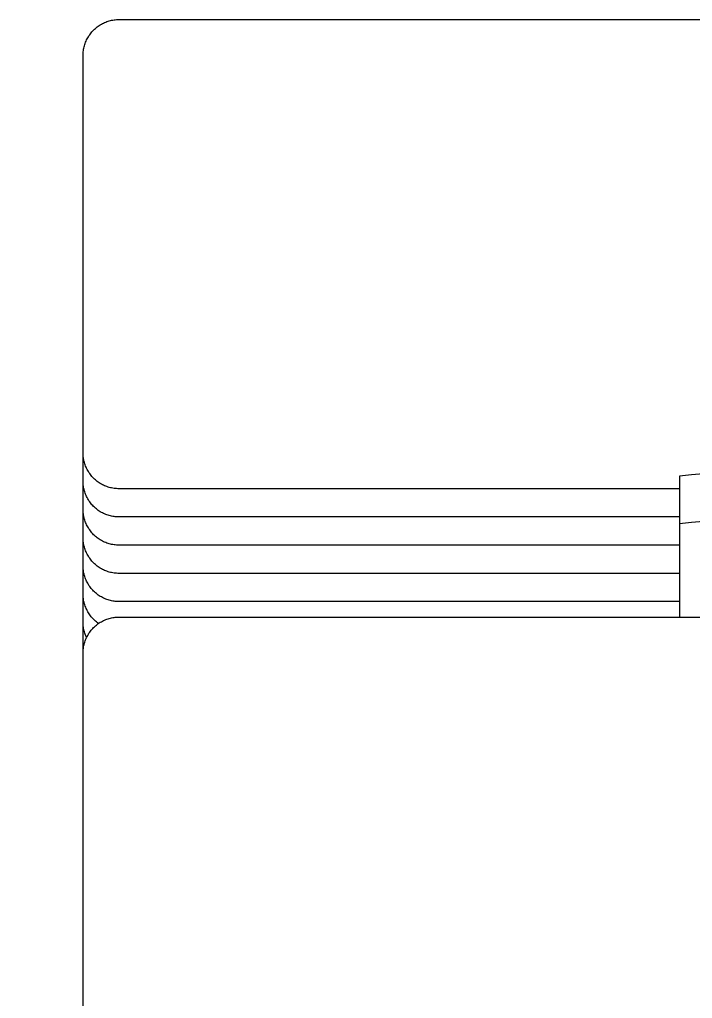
# Model space of a CAD drawing. Header units: inches. Extents: x -12 to 193, y -19 to 105.
# Drawn here: x -2.894 to -0.673, y 101.882 to 105.112 of the extents above; entities that cross this region are included whole.
import ezdxf

# ---------------------------------------------------------------- set-up
doc = ezdxf.new("R2010")
doc.units = ezdxf.units.IN
doc.layers.add('ZANO_R', color=7, linetype='Continuous', lineweight=0)
doc.layers.add('ZANO_W', color=1, linetype='Continuous', lineweight=0)
doc.styles.get("Standard").update_dxf_attribs({"font": 'arial.ttf'})
doc.dimstyles.new('amerykanie', dxfattribs={"dimtxt": 50, "dimasz": 50, "dimexe": 0.5, "dimexo": 0.5, "dimgap": 1, "dimtad": 1, "dimdec": 0, "dimzin": 0, "dimlunit": 5, "dimtxsty": 'Standard', "dimcen": 0.09, "dimclrd": 1, "dimclre": 1, "dimclrt": 1, "dimazin": 0, "dimtfac": 1, "dimtdec": 0, "dimtmove": 0, "dimatfit": 3, "dimfxl": 1, "dimtzin": 0, "dimarcsym": 1})

# ---------------------------------------------------------------- blocks, each defined once
blk = doc.blocks.new('*D360')
at = {"layer": 'ZANO_W', "color": 1, "lineweight": -2}
for p, q in [((-3.0661, 105.1117), (-6.836, 105.1117)), ((-6.336, 104.1117), (-6.336, 88.0078)), ((-2.2429, 87.0078), (-6.836, 87.0078))]:
    blk.add_line(p, q, dxfattribs=at)
at = {"layer": 'ZANO_W', "color": 1}
for points in [[(-6.1693, 104.1117), (-6.5027, 104.1117), (-6.336, 105.1117)], [(-6.5027, 88.0078), (-6.1693, 88.0078), (-6.336, 87.0078)]]:
    blk.add_solid(points, dxfattribs=at)
at = {"layer": 'ZANO_W', "color": 1, "insert": (-7.6762, 96.0597), "char_height": 1.625, "attachment_point": 5, "rotation": 90}
blk.add_mtext('18 1/8', dxfattribs=at)

msp = doc.modelspace()

# ---------------------------------------------------------------- linework, layer by layer
at = {"layer": 'ZANO_R'}
for p, q in [((-2.60181, 105.10615), (-2.59795, 105.1073)), ((-2.59795, 105.1073), (-2.59405, 105.10833)), ((-2.59405, 105.10833), (-2.59011, 105.10921)), ((-2.59011, 105.10921), (-2.58615, 105.10997)), ((-2.58615, 105.10997), (-2.58217, 105.11058)), ((-2.58217, 105.11058), (-2.57816, 105.11107)), ((-2.57816, 105.11107), (-2.57414, 105.11141)), ((-2.57414, 105.11141), (-2.57012, 105.11162)), ((-2.57012, 105.11162), (-2.56608, 105.11168)), ((-2.56608, 105.11168), (68.0638, 105.11168)), ((-2.6524, 105.07419), (-2.6496, 105.07709)), ((-2.6496, 105.07709), (-2.6467, 105.07989)), ((-2.6467, 105.07989), (-2.64371, 105.0826)), ((-2.64371, 105.0826), (-2.64062, 105.08519)), ((-2.64062, 105.08519), (-2.63745, 105.08769)), ((-2.63745, 105.08769), (-2.63419, 105.09007)), ((-2.63419, 105.09007), (-2.63086, 105.09234)), ((-2.63086, 105.09234), (-2.62745, 105.09449)), ((-2.62745, 105.09449), (-2.62397, 105.09653)), ((-2.62397, 105.09653), (-2.62042, 105.09844)), ((-2.62042, 105.09844), (-2.61681, 105.10024)), ((-2.61681, 105.10024), (-2.61314, 105.10191)), ((-2.61314, 105.10191), (-2.60941, 105.10345)), ((-2.60941, 105.10345), (-2.60564, 105.10487)), ((-2.60564, 105.10487), (-2.60181, 105.10615)), ((-2.67441, 105.04063), (-2.67275, 105.0443)), ((-2.67275, 105.0443), (-2.67095, 105.04791)), ((-2.67095, 105.04791), (-2.66903, 105.05146)), ((-2.66903, 105.05146), (-2.667, 105.05494)), ((-2.667, 105.05494), (-2.66484, 105.05835)), ((-2.66484, 105.05835), (-2.66258, 105.06169)), ((-2.66258, 105.06169), (-2.66019, 105.06494)), ((-2.66019, 105.06494), (-2.6577, 105.06811)), ((-2.6577, 105.06811), (-2.6551, 105.0712)), ((-2.6551, 105.0712), (-2.6524, 105.07419)), ((-2.68309, 105.00966), (-2.68248, 105.01364)), ((-2.68248, 105.01364), (-2.68172, 105.0176)), ((-2.68172, 105.0176), (-2.68083, 105.02154)), ((-2.68083, 105.02154), (-2.67981, 105.02544)), ((-2.67981, 105.02544), (-2.67866, 105.0293)), ((-2.67866, 105.0293), (-2.67737, 105.03313)), ((-2.67737, 105.03313), (-2.67596, 105.0369)), ((-2.67596, 105.0369), (-2.67441, 105.04063)), ((-2.68419, 104.99357), (-2.68412, 104.99761)), ((-2.68419, 103.73486), (-2.68419, 104.99357)), ((-2.68412, 104.99761), (-2.68392, 105.00163)), ((-2.68392, 105.00163), (-2.68357, 105.00565)), ((-2.68357, 105.00565), (-2.68309, 105.00966)), ((-2.68419, 103.68166), (-2.68419, 103.73486)), ((-2.68419, 103.64176), (-2.68419, 103.68166)), ((-2.68412, 103.67762), (-2.68419, 103.68166)), ((-2.68392, 103.6736), (-2.68412, 103.67762)), ((-2.68357, 103.66958), (-2.68392, 103.6736)), ((-2.68309, 103.66557), (-2.68357, 103.66958)), ((-2.68248, 103.66159), (-2.68309, 103.66557)), ((-2.68172, 103.65763), (-2.68248, 103.66159)), ((-2.68083, 103.65369), (-2.68172, 103.65763)), ((-2.68419, 103.58856), (-2.68419, 103.64176)), ((-2.67981, 103.64979), (-2.68083, 103.65369)), ((-2.67866, 103.64593), (-2.67981, 103.64979)), ((-2.67737, 103.6421), (-2.67866, 103.64593)), ((-2.67596, 103.63833), (-2.67737, 103.6421)), ((-2.67441, 103.6346), (-2.67596, 103.63833)), ((-2.67275, 103.63093), (-2.67441, 103.6346)), ((-2.67095, 103.62732), (-2.67275, 103.63093)), ((-2.66903, 103.62377), (-2.67095, 103.62732)), ((-2.667, 103.62029), (-2.66903, 103.62377)), ((-2.66484, 103.61688), (-2.667, 103.62029)), ((-2.66258, 103.61354), (-2.66484, 103.61688)), ((-2.66019, 103.61029), (-2.66258, 103.61354)), ((-2.6577, 103.60712), (-2.66019, 103.61029)), ((-2.6551, 103.60403), (-2.6577, 103.60712)), ((-2.6524, 103.60104), (-2.6551, 103.60403)), ((-2.6496, 103.59814), (-2.6524, 103.60104)), ((-2.6467, 103.59534), (-2.6496, 103.59814)), ((-2.64371, 103.59264), (-2.6467, 103.59534)), ((-2.64062, 103.59004), (-2.64371, 103.59264)), ((-2.63745, 103.58755), (-2.64062, 103.59004)), ((-0.67648, 103.60952), (-0.71569, 103.60521)), ((-0.71569, 103.60521), (-0.71569, 103.44806)), ((-0.63714, 103.61251), (-0.67648, 103.60952)), ((-2.68419, 103.54866), (-2.68419, 103.58856)), ((-2.68412, 103.58452), (-2.68419, 103.58856)), ((-2.68392, 103.5805), (-2.68412, 103.58452)), ((-2.68357, 103.57648), (-2.68392, 103.5805)), ((-2.68309, 103.57247), (-2.68357, 103.57648)), ((-2.68248, 103.56849), (-2.68309, 103.57247)), ((-2.68172, 103.56453), (-2.68248, 103.56849)), ((-2.68083, 103.56059), (-2.68172, 103.56453)), ((-2.67981, 103.55669), (-2.68083, 103.56059)), ((-2.63419, 103.58516), (-2.63745, 103.58755)), ((-2.63086, 103.58289), (-2.63419, 103.58516)), ((-2.62745, 103.58074), (-2.63086, 103.58289)), ((-2.62397, 103.5787), (-2.62745, 103.58074)), ((-2.62042, 103.57679), (-2.62397, 103.5787)), ((-2.61681, 103.57499), (-2.62042, 103.57679)), ((-2.61314, 103.57332), (-2.61681, 103.57499)), ((-2.60941, 103.57178), (-2.61314, 103.57332)), ((-2.60564, 103.57037), (-2.60941, 103.57178)), ((-2.60181, 103.56908), (-2.60564, 103.57037)), ((-2.59795, 103.56793), (-2.60181, 103.56908)), ((-2.59405, 103.5669), (-2.59795, 103.56793)), ((-2.59011, 103.56602), (-2.59405, 103.5669)), ((-2.58615, 103.56526), (-2.59011, 103.56602)), ((-2.58217, 103.56465), (-2.58615, 103.56526)), ((-2.57816, 103.56417), (-2.58217, 103.56465)), ((-2.57414, 103.56382), (-2.57816, 103.56417)), ((-2.57012, 103.56362), (-2.57414, 103.56382)), ((-2.56608, 103.56355), (-2.57012, 103.56362)), ((-0.71569, 103.56355), (-2.56608, 103.56355)), ((-2.68419, 103.49546), (-2.68419, 103.54866)), ((-2.67866, 103.55283), (-2.67981, 103.55669)), ((-2.67737, 103.549), (-2.67866, 103.55283)), ((-2.67596, 103.54523), (-2.67737, 103.549)), ((-2.67441, 103.5415), (-2.67596, 103.54523)), ((-2.67275, 103.53783), (-2.67441, 103.5415)), ((-2.67095, 103.53422), (-2.67275, 103.53783)), ((-2.66903, 103.53067), (-2.67095, 103.53422)), ((-2.667, 103.52719), (-2.66903, 103.53067)), ((-2.66484, 103.52378), (-2.667, 103.52719)), ((-2.68419, 103.45556), (-2.68419, 103.49546)), ((-2.68412, 103.49142), (-2.68419, 103.49546)), ((-2.66258, 103.52044), (-2.66484, 103.52378)), ((-2.66019, 103.51719), (-2.66258, 103.52044)), ((-2.6577, 103.51402), (-2.66019, 103.51719)), ((-2.6551, 103.51093), (-2.6577, 103.51402)), ((-2.6524, 103.50794), (-2.6551, 103.51093)), ((-2.6496, 103.50504), (-2.6524, 103.50794)), ((-2.6467, 103.50224), (-2.6496, 103.50504)), ((-2.64371, 103.49954), (-2.6467, 103.50224)), ((-2.64062, 103.49694), (-2.64371, 103.49954)), ((-2.63745, 103.49445), (-2.64062, 103.49694)), ((-2.63419, 103.49206), (-2.63745, 103.49445)), ((-2.68392, 103.4874), (-2.68412, 103.49142)), ((-2.68357, 103.48338), (-2.68392, 103.4874)), ((-2.68309, 103.47937), (-2.68357, 103.48338)), ((-2.68248, 103.47539), (-2.68309, 103.47937)), ((-2.68172, 103.47143), (-2.68248, 103.47539)), ((-2.68083, 103.46749), (-2.68172, 103.47143)), ((-2.67981, 103.46359), (-2.68083, 103.46749)), ((-2.67866, 103.45973), (-2.67981, 103.46359)), ((-2.63086, 103.4898), (-2.63419, 103.49206)), ((-2.62745, 103.48764), (-2.63086, 103.4898)), ((-2.62397, 103.4856), (-2.62745, 103.48764)), ((-2.62042, 103.48369), (-2.62397, 103.4856)), ((-2.61681, 103.48189), (-2.62042, 103.48369)), ((-2.61314, 103.48022), (-2.61681, 103.48189)), ((-2.60941, 103.47868), (-2.61314, 103.48022)), ((-2.60564, 103.47727), (-2.60941, 103.47868)), ((-2.60181, 103.47598), (-2.60564, 103.47727)), ((-2.59795, 103.47483), (-2.60181, 103.47598)), ((-2.59405, 103.4738), (-2.59795, 103.47483)), ((-2.59011, 103.47292), (-2.59405, 103.4738)), ((-2.58615, 103.47216), (-2.59011, 103.47292)), ((-2.58217, 103.47155), (-2.58615, 103.47216)), ((-2.57816, 103.47107), (-2.58217, 103.47155)), ((-2.57414, 103.47072), (-2.57816, 103.47107)), ((-2.57012, 103.47052), (-2.57414, 103.47072)), ((-2.56608, 103.47045), (-2.57012, 103.47052)), ((-0.71569, 103.47045), (-2.56608, 103.47045)), ((-2.68419, 103.40236), (-2.68419, 103.45556)), ((-2.67737, 103.4559), (-2.67866, 103.45973)), ((-2.67596, 103.45213), (-2.67737, 103.4559)), ((-2.67441, 103.4484), (-2.67596, 103.45213)), ((-2.67275, 103.44473), (-2.67441, 103.4484)), ((-2.67095, 103.44112), (-2.67275, 103.44473)), ((-2.66903, 103.43757), (-2.67095, 103.44112)), ((-2.667, 103.43409), (-2.66903, 103.43757)), ((-2.66484, 103.43068), (-2.667, 103.43409)), ((-2.66258, 103.42735), (-2.66484, 103.43068)), ((-0.67648, 103.45219), (-0.71569, 103.44787)), ((-0.71569, 103.44787), (-0.71569, 103.13989)), ((-0.63714, 103.45517), (-0.67648, 103.45219)), ((-2.68419, 103.36246), (-2.68419, 103.40236)), ((-2.68412, 103.39832), (-2.68419, 103.40236)), ((-2.68392, 103.3943), (-2.68412, 103.39832)), ((-2.66019, 103.42409), (-2.66258, 103.42735)), ((-2.6577, 103.42092), (-2.66019, 103.42409)), ((-2.6551, 103.41783), (-2.6577, 103.42092)), ((-2.6524, 103.41484), (-2.6551, 103.41783)), ((-2.6496, 103.41194), (-2.6524, 103.41484)), ((-2.6467, 103.40914), (-2.6496, 103.41194)), ((-2.64371, 103.40644), (-2.6467, 103.40914)), ((-2.64062, 103.40384), (-2.64371, 103.40644)), ((-2.63745, 103.40135), (-2.64062, 103.40384)), ((-2.63419, 103.39896), (-2.63745, 103.40135)), ((-2.63086, 103.3967), (-2.63419, 103.39896)), ((-2.62745, 103.39454), (-2.63086, 103.3967)), ((-2.68357, 103.39028), (-2.68392, 103.3943)), ((-2.68309, 103.38627), (-2.68357, 103.39028)), ((-2.68248, 103.38229), (-2.68309, 103.38627)), ((-2.68172, 103.37833), (-2.68248, 103.38229)), ((-2.68083, 103.37439), (-2.68172, 103.37833)), ((-2.67981, 103.37049), (-2.68083, 103.37439)), ((-2.67866, 103.36663), (-2.67981, 103.37049)), ((-2.67737, 103.3628), (-2.67866, 103.36663)), ((-2.62397, 103.3925), (-2.62745, 103.39454)), ((-2.62042, 103.39059), (-2.62397, 103.3925)), ((-2.61681, 103.38879), (-2.62042, 103.39059)), ((-2.61314, 103.38712), (-2.61681, 103.38879)), ((-2.60941, 103.38558), (-2.61314, 103.38712)), ((-2.60564, 103.38417), (-2.60941, 103.38558)), ((-2.60181, 103.38288), (-2.60564, 103.38417)), ((-2.59795, 103.38173), (-2.60181, 103.38288)), ((-2.59405, 103.3807), (-2.59795, 103.38173)), ((-2.59011, 103.37982), (-2.59405, 103.3807)), ((-2.58615, 103.37906), (-2.59011, 103.37982)), ((-2.58217, 103.37845), (-2.58615, 103.37906)), ((-2.57816, 103.37797), (-2.58217, 103.37845)), ((-2.57414, 103.37762), (-2.57816, 103.37797)), ((-2.57012, 103.37742), (-2.57414, 103.37762)), ((-2.56608, 103.37735), (-2.57012, 103.37742)), ((-0.71569, 103.37735), (-2.56608, 103.37735)), ((-2.68419, 103.30926), (-2.68419, 103.36246)), ((-2.67596, 103.35903), (-2.67737, 103.3628)), ((-2.67441, 103.3553), (-2.67596, 103.35903)), ((-2.67275, 103.35163), (-2.67441, 103.3553)), ((-2.67095, 103.34802), (-2.67275, 103.35163)), ((-2.66903, 103.34447), (-2.67095, 103.34802)), ((-2.667, 103.34099), (-2.66903, 103.34447)), ((-2.66484, 103.33758), (-2.667, 103.34099)), ((-2.66258, 103.33425), (-2.66484, 103.33758)), ((-2.66019, 103.33099), (-2.66258, 103.33425)), ((-2.6577, 103.32782), (-2.66019, 103.33099)), ((-2.68419, 103.26936), (-2.68419, 103.30926)), ((-2.68412, 103.30522), (-2.68419, 103.30926)), ((-2.68392, 103.3012), (-2.68412, 103.30522)), ((-2.68357, 103.29718), (-2.68392, 103.3012)), ((-2.6551, 103.32473), (-2.6577, 103.32782)), ((-2.6524, 103.32174), (-2.6551, 103.32473)), ((-2.6496, 103.31884), (-2.6524, 103.32174)), ((-2.6467, 103.31604), (-2.6496, 103.31884)), ((-2.64371, 103.31334), (-2.6467, 103.31604)), ((-2.64062, 103.31074), (-2.64371, 103.31334)), ((-2.63745, 103.30825), (-2.64062, 103.31074)), ((-2.63419, 103.30586), (-2.63745, 103.30825)), ((-2.63086, 103.3036), (-2.63419, 103.30586)), ((-2.62745, 103.30144), (-2.63086, 103.3036)), ((-2.62397, 103.29941), (-2.62745, 103.30144)), ((-2.62042, 103.29749), (-2.62397, 103.29941)), ((-2.68419, 103.21616), (-2.68419, 103.26936)), ((-2.68309, 103.29317), (-2.68357, 103.29718)), ((-2.68248, 103.28919), (-2.68309, 103.29317)), ((-2.68172, 103.28523), (-2.68248, 103.28919)), ((-2.68083, 103.28129), (-2.68172, 103.28523)), ((-2.67981, 103.27739), (-2.68083, 103.28129)), ((-2.67866, 103.27353), (-2.67981, 103.27739)), ((-2.67737, 103.2697), (-2.67866, 103.27353)), ((-2.67596, 103.26593), (-2.67737, 103.2697)), ((-2.61681, 103.29569), (-2.62042, 103.29749)), ((-2.61314, 103.29403), (-2.61681, 103.29569)), ((-2.60941, 103.29248), (-2.61314, 103.29403)), ((-2.60564, 103.29107), (-2.60941, 103.29248)), ((-2.60181, 103.28978), (-2.60564, 103.29107)), ((-2.59795, 103.28863), (-2.60181, 103.28978)), ((-2.59405, 103.28761), (-2.59795, 103.28863)), ((-2.59011, 103.28672), (-2.59405, 103.28761)), ((-2.58615, 103.28596), (-2.59011, 103.28672)), ((-2.58217, 103.28535), (-2.58615, 103.28596)), ((-2.57816, 103.28487), (-2.58217, 103.28535)), ((-2.57414, 103.28452), (-2.57816, 103.28487)), ((-2.57012, 103.28432), (-2.57414, 103.28452)), ((-2.56608, 103.28425), (-2.57012, 103.28432)), ((-0.71569, 103.28425), (-2.56608, 103.28425)), ((-2.67441, 103.2622), (-2.67596, 103.26593)), ((-2.67275, 103.25853), (-2.67441, 103.2622)), ((-2.67095, 103.25492), (-2.67275, 103.25853)), ((-2.66903, 103.25137), (-2.67095, 103.25492)), ((-2.667, 103.24789), (-2.66903, 103.25137)), ((-2.66484, 103.24448), (-2.667, 103.24789)), ((-2.66258, 103.24115), (-2.66484, 103.24448)), ((-2.66019, 103.23789), (-2.66258, 103.24115)), ((-2.6577, 103.23472), (-2.66019, 103.23789)), ((-2.6551, 103.23163), (-2.6577, 103.23472)), ((-2.68419, 103.17626), (-2.68419, 103.21616)), ((-2.68412, 103.21208), (-2.68419, 103.21616)), ((-2.68391, 103.20801), (-2.68412, 103.21208)), ((-2.68356, 103.20395), (-2.68391, 103.20801)), ((-2.68307, 103.1999), (-2.68356, 103.20395)), ((-2.6524, 103.22864), (-2.6551, 103.23163)), ((-2.6496, 103.22574), (-2.6524, 103.22864)), ((-2.6467, 103.22294), (-2.6496, 103.22574)), ((-2.64371, 103.22024), (-2.6467, 103.22294)), ((-2.64062, 103.21764), (-2.64371, 103.22024)), ((-2.63745, 103.21515), (-2.64062, 103.21764)), ((-2.63419, 103.21276), (-2.63745, 103.21515)), ((-2.63086, 103.2105), (-2.63419, 103.21276)), ((-2.62745, 103.20834), (-2.63086, 103.2105)), ((-2.62397, 103.20631), (-2.62745, 103.20834)), ((-2.62042, 103.20439), (-2.62397, 103.20631)), ((-2.61681, 103.20259), (-2.62042, 103.20439)), ((-2.61314, 103.20093), (-2.61681, 103.20259)), ((-2.68419, 103.12306), (-2.68419, 103.17626)), ((-2.68244, 103.19588), (-2.68307, 103.1999)), ((-2.68167, 103.19187), (-2.68244, 103.19588)), ((-2.68076, 103.1879), (-2.68167, 103.19187)), ((-2.67972, 103.18396), (-2.68076, 103.1879)), ((-2.67854, 103.18005), (-2.67972, 103.18396)), ((-2.67723, 103.1762), (-2.67854, 103.18005)), ((-2.67578, 103.17238), (-2.67723, 103.1762)), ((-2.67421, 103.16862), (-2.67578, 103.17238)), ((-2.60941, 103.19938), (-2.61314, 103.20093)), ((-2.60564, 103.19797), (-2.60941, 103.19938)), ((-2.60181, 103.19668), (-2.60564, 103.19797)), ((-2.59795, 103.19553), (-2.60181, 103.19668)), ((-2.59405, 103.19451), (-2.59795, 103.19553)), ((-2.59011, 103.19362), (-2.59405, 103.19451)), ((-2.58615, 103.19286), (-2.59011, 103.19362)), ((-2.58217, 103.19225), (-2.58615, 103.19286)), ((-2.57816, 103.19177), (-2.58217, 103.19225)), ((-2.57414, 103.19142), (-2.57816, 103.19177)), ((-2.57012, 103.19122), (-2.57414, 103.19142)), ((-2.56608, 103.19115), (-2.57012, 103.19122)), ((-0.71569, 103.19115), (-2.56608, 103.19115)), ((-2.6725, 103.16492), (-2.67421, 103.16862)), ((-2.67067, 103.16128), (-2.6725, 103.16492)), ((-2.66871, 103.1577), (-2.67067, 103.16128)), ((-2.66664, 103.1542), (-2.66871, 103.1577)), ((-2.66444, 103.15076), (-2.66664, 103.1542)), ((-2.66212, 103.14741), (-2.66444, 103.15076)), ((-2.65969, 103.14414), (-2.66212, 103.14741)), ((-2.65715, 103.14095), (-2.65969, 103.14414)), ((-2.6545, 103.13785), (-2.65715, 103.14095)), ((-2.65175, 103.13485), (-2.6545, 103.13785)), ((-2.59405, 103.13653), (-2.59011, 103.13742)), ((-2.59011, 103.13742), (-2.58615, 103.13817)), ((-2.58615, 103.13817), (-2.58217, 103.13879)), ((-2.58217, 103.13879), (-2.57816, 103.13927)), ((-2.57816, 103.13927), (-2.57414, 103.13962)), ((-2.57414, 103.13962), (-2.57012, 103.13982)), ((-2.57012, 103.13982), (-2.56608, 103.13989)), ((-2.56608, 103.13989), (0.26856, 103.13989)), ((-2.68419, 103.08316), (-2.68419, 103.12306)), ((-2.68412, 103.11903), (-2.68419, 103.12306)), ((-2.68392, 103.11501), (-2.68412, 103.11903)), ((-2.68358, 103.111), (-2.68392, 103.11501)), ((-2.6831, 103.107), (-2.68358, 103.111)), ((-2.68248, 103.10303), (-2.6831, 103.107)), ((-2.6524, 103.1024), (-2.6496, 103.1053)), ((-2.64889, 103.13194), (-2.65175, 103.13485)), ((-2.6496, 103.1053), (-2.6467, 103.1081)), ((-2.64593, 103.12913), (-2.64889, 103.13194)), ((-2.6467, 103.1081), (-2.64371, 103.1108)), ((-2.64288, 103.12643), (-2.64593, 103.12913)), ((-2.64371, 103.1108), (-2.64062, 103.1134)), ((-2.63974, 103.12383), (-2.64288, 103.12643)), ((-2.64062, 103.1134), (-2.63745, 103.11589)), ((-2.63651, 103.12134), (-2.63974, 103.12383)), ((-2.63745, 103.11589), (-2.63419, 103.11827)), ((-2.6332, 103.11897), (-2.63651, 103.12134)), ((-2.63419, 103.11827), (-2.63086, 103.12054)), ((-2.63086, 103.12054), (-2.62745, 103.1227)), ((-2.62745, 103.1227), (-2.62397, 103.12473)), ((-2.62397, 103.12473), (-2.62042, 103.12665)), ((-2.62042, 103.12665), (-2.61681, 103.12844)), ((-2.61681, 103.12844), (-2.61314, 103.13011)), ((-2.61314, 103.13011), (-2.60941, 103.13166)), ((-2.60941, 103.13166), (-2.60564, 103.13307)), ((-2.60564, 103.13307), (-2.60181, 103.13436)), ((-2.60181, 103.13436), (-2.59795, 103.13551)), ((-2.59795, 103.13551), (-2.59405, 103.13653)), ((-2.68419, 103.02996), (-2.68419, 103.08316)), ((-2.68173, 103.09907), (-2.68248, 103.10303)), ((-2.68085, 103.09514), (-2.68173, 103.09907)), ((-2.67983, 103.09125), (-2.68085, 103.09514)), ((-2.67868, 103.08739), (-2.67983, 103.09125)), ((-2.6774, 103.08358), (-2.67868, 103.08739)), ((-2.67599, 103.0798), (-2.6774, 103.08358)), ((-2.67445, 103.07608), (-2.67599, 103.0798)), ((-2.67279, 103.07242), (-2.67445, 103.07608)), ((-2.67441, 103.06884), (-2.67275, 103.07251)), ((-2.67275, 103.07251), (-2.67095, 103.07612)), ((-2.67095, 103.07612), (-2.66903, 103.07967)), ((-2.66903, 103.07967), (-2.667, 103.08315)), ((-2.667, 103.08315), (-2.66484, 103.08656)), ((-2.66484, 103.08656), (-2.66258, 103.08989)), ((-2.66258, 103.08989), (-2.66019, 103.09315)), ((-2.66019, 103.09315), (-2.6577, 103.09632)), ((-2.6577, 103.09632), (-2.6551, 103.0994)), ((-2.6551, 103.0994), (-2.6524, 103.1024)), ((-2.68309, 103.03786), (-2.68248, 103.04185)), ((-2.68248, 103.04185), (-2.68172, 103.04581)), ((-2.68172, 103.04581), (-2.68083, 103.04974)), ((-2.68083, 103.04974), (-2.67981, 103.05365)), ((-2.67981, 103.05365), (-2.67866, 103.05751)), ((-2.67866, 103.05751), (-2.67737, 103.06133)), ((-2.67737, 103.06133), (-2.67596, 103.06511)), ((-2.67596, 103.06511), (-2.67441, 103.06884)), ((-2.68419, 103.02178), (-2.68419, 103.02996)), ((-2.68412, 103.02587), (-2.68419, 103.02996)), ((-2.68419, 103.02178), (-2.68412, 103.02581)), ((-2.68419, 102.85424), (-2.68419, 103.02178)), ((-2.68412, 103.02581), (-2.68392, 103.02984)), ((-2.68392, 103.02984), (-2.68357, 103.03386)), ((-2.68357, 103.03386), (-2.68309, 103.03786)), ((-2.68419, 101.60559), (-2.68419, 102.85424))]:
    msp.add_line(p, q, dxfattribs=at)

# ---------------------------------------------------------------- dimensions: what is measured, and where the dimension line sits
at = {"layer": 'ZANO_W'}
dim = msp.add_linear_dim(base=(-6.336, 87.0078), p1=(-2.56608, 105.11168), p2=(-1.7429, 87.0078), angle=90, dimstyle='amerykanie', override={"dimtxt": 1.625, "dimasz": 1, "dimgap": 0.5, "dimdec": 4, "dimaunit": 1, "dimadec": 1, "dimtdec": 4, "dimtmove": 1, "dimfrac": 2}, dxfattribs=at)
dim.commit()
dim.dimension.update_dxf_attribs({"geometry": '*D360', "text_midpoint": (-7.67621, 96.05974)})

doc.saveas('drawing.dxf')
